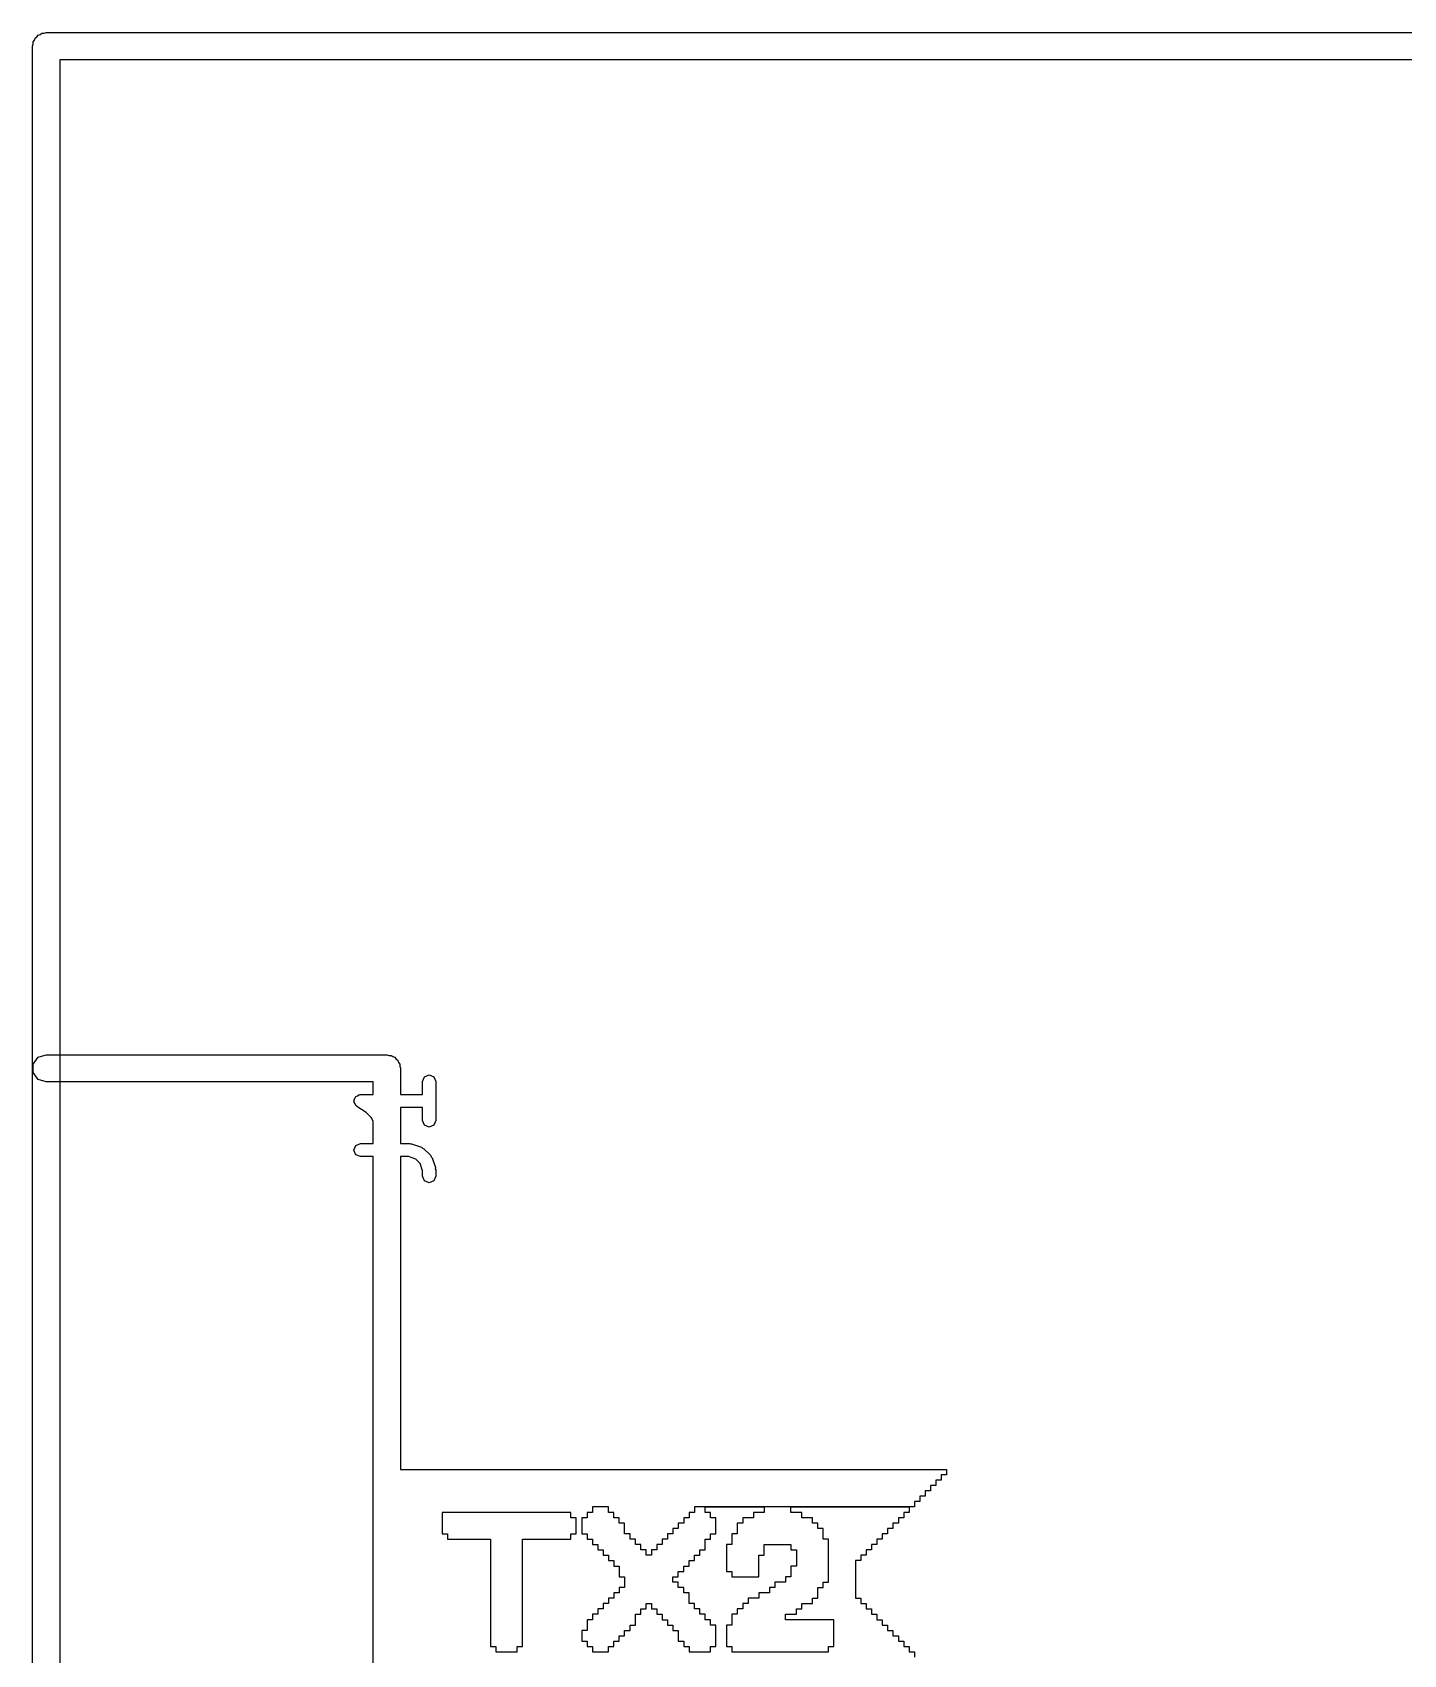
# Model space of a CAD drawing. Extents: x 4.99 to 6.7, y -4.99 to -3.28.
# Drawn here: x 4.9925 to 5.3948, y -3.756 to -3.28 of the extents above; entities that cross this region are included whole.
import ezdxf

# ---------------------------------------------------------------- set-up
doc = ezdxf.new("R2010")
doc.units = 0
doc.header["$MEASUREMENT"] = 0
doc.layers.add('BLACK', color=7, linetype='CONTINUOUS')

msp = doc.modelspace()

# ---------------------------------------------------------------- linework, layer by layer
at = {"layer": 'BLACK', "linetype": 'CONTINUOUS'}
for p, q in [((4.9925, -3.284), (4.9927, -3.2834)), ((4.9925, -4.984), (4.9925, -3.284)), ((4.9927, -3.28276), (4.99307, -3.28225)), ((4.9927, -3.2834), (4.9927, -3.28276)), ((4.99307, -3.28225), (4.99326, -3.28165)), ((4.99326, -3.28165), (4.99378, -3.28128)), ((4.99378, -3.28128), (4.99415, -3.28076)), ((4.99415, -3.28076), (4.99475, -3.28057)), ((4.99475, -3.28057), (4.99526, -3.2802)), ((4.99526, -3.2802), (4.9959, -3.2802)), ((4.9959, -3.2802), (4.9965, -3.28)), ((4.9965, -3.28), (6.6965, -3.28)), ((5.0005, -3.288), (5.0005, -4.98)), ((6.6925, -3.288), (5.0005, -3.288)), ((4.9927, -3.58276), (4.99415, -3.58076)), ((4.9927, -3.58524), (4.9927, -3.58276)), ((4.99415, -3.58076), (4.9965, -3.58)), ((4.9965, -3.58), (5.0965, -3.58)), ((5.0965, -3.58), (5.0971, -3.5802)), ((5.0971, -3.5802), (5.09774, -3.5802)), ((5.09774, -3.5802), (5.09825, -3.58057)), ((5.09825, -3.58057), (5.09885, -3.58076)), ((5.09885, -3.58076), (5.09922, -3.58128)), ((5.09922, -3.58128), (5.09974, -3.58165)), ((5.09974, -3.58165), (5.09993, -3.58225)), ((5.09993, -3.58225), (5.1003, -3.58276)), ((5.1003, -3.58276), (5.1003, -3.5834)), ((5.1003, -3.5834), (5.1005, -3.584)), ((5.1005, -3.584), (5.1005, -3.59168)), ((4.99415, -3.58724), (4.9927, -3.58524)), ((4.9965, -3.588), (4.99415, -3.58724)), ((5.0925, -3.588), (4.9965, -3.588)), ((5.0925, -3.59168), (5.0925, -3.588)), ((5.10699, -3.58784), (5.10755, -3.58648)), ((5.10699, -3.59168), (5.10699, -3.58784)), ((5.10755, -3.58648), (5.10891, -3.58592)), ((5.10891, -3.58592), (5.11026, -3.58648)), ((5.11026, -3.58648), (5.11083, -3.58784)), ((5.11083, -3.58784), (5.11083, -3.59936)), ((5.08683, -3.5936), (5.08704, -3.59308)), ((5.0869, -3.59378), (5.08683, -3.5936)), ((5.08686, -3.59398), (5.0869, -3.59378)), ((5.08717, -3.59444), (5.08686, -3.59398)), ((5.08704, -3.59308), (5.08715, -3.59253)), ((5.08715, -3.59253), (5.08731, -3.59242)), ((5.08731, -3.59242), (5.08739, -3.59224)), ((5.08739, -3.59224), (5.08791, -3.59203)), ((5.08791, -3.59203), (5.08837, -3.59172)), ((5.08837, -3.59172), (5.08856, -3.59176)), ((5.08856, -3.59176), (5.08875, -3.59168)), ((5.08875, -3.59168), (5.0925, -3.59168)), ((5.1005, -3.59168), (5.10699, -3.59168)), ((5.08739, -3.59496), (5.08717, -3.59444)), ((5.08757, -3.59503), (5.08739, -3.59496)), ((5.08768, -3.5952), (5.08757, -3.59503)), ((5.0904, -3.59701), (5.08768, -3.5952)), ((5.09197, -3.59858), (5.0904, -3.59701)), ((5.0925, -3.59964), (5.09197, -3.59858)), ((5.10699, -3.59552), (5.1005, -3.59552)), ((5.1005, -3.59552), (5.1005, -3.60608)), ((5.10699, -3.59936), (5.10699, -3.59552)), ((5.0925, -3.60608), (5.0925, -3.59964)), ((5.10755, -3.60072), (5.10699, -3.59936)), ((5.10891, -3.60128), (5.10755, -3.60072)), ((5.11026, -3.60072), (5.10891, -3.60128)), ((5.11083, -3.59936), (5.11026, -3.60072)), ((5.08683, -3.608), (5.08739, -3.60664)), ((5.08739, -3.60936), (5.08683, -3.608)), ((5.08739, -3.60664), (5.08875, -3.60608)), ((5.08875, -3.60608), (5.0925, -3.60608)), ((5.1005, -3.60608), (5.10315, -3.60608)), ((5.10315, -3.60608), (5.10344, -3.6062)), ((5.10344, -3.6062), (5.10375, -3.60618)), ((5.10375, -3.60618), (5.10663, -3.60714)), ((5.10663, -3.60714), (5.10697, -3.60743)), ((5.10697, -3.60743), (5.10738, -3.6076)), ((5.10738, -3.6076), (5.1093, -3.60952)), ((5.08875, -3.60992), (5.08739, -3.60936)), ((5.0925, -3.60992), (5.08875, -3.60992)), ((5.0925, -4.18), (5.0925, -3.60992)), ((5.10283, -3.60992), (5.1005, -3.60992)), ((5.1005, -3.60992), (5.1005, -3.70172)), ((5.10499, -3.61064), (5.10283, -3.60992)), ((5.10627, -3.61192), (5.10499, -3.61064)), ((5.10699, -3.61407), (5.10627, -3.61192)), ((5.1093, -3.60952), (5.10948, -3.60994)), ((5.10948, -3.60994), (5.10977, -3.61027)), ((5.10977, -3.61027), (5.11073, -3.61315)), ((5.11073, -3.61315), (5.11071, -3.61347)), ((5.10699, -3.61568), (5.10699, -3.61407)), ((5.10755, -3.61704), (5.10699, -3.61568)), ((5.10891, -3.6176), (5.10755, -3.61704)), ((5.11026, -3.61704), (5.10891, -3.6176)), ((5.11083, -3.61568), (5.11026, -3.61704)), ((5.11071, -3.61347), (5.11083, -3.61376)), ((5.11083, -3.61376), (5.11083, -3.61568)), ((5.1005, -3.70172), (5.26075, -3.70172)), ((5.26075, -3.70329), (5.25918, -3.70329)), ((5.25918, -3.70329), (5.25918, -3.70487)), ((5.26075, -3.70172), (5.26075, -3.70329)), ((5.25603, -3.70802), (5.25445, -3.70802)), ((5.25445, -3.70802), (5.25445, -3.70959)), ((5.2576, -3.70644), (5.25603, -3.70644)), ((5.25603, -3.70644), (5.25603, -3.70802)), ((5.25918, -3.70487), (5.2576, -3.70487)), ((5.2576, -3.70487), (5.2576, -3.70644)), ((5.16154, -3.71274), (5.15681, -3.71274)), ((5.15681, -3.71274), (5.15681, -3.71431)), ((5.16154, -3.71431), (5.16154, -3.71274)), ((5.2513, -3.71274), (5.18674, -3.71274)), ((5.18674, -3.71274), (5.18674, -3.71431)), ((5.18989, -3.71431), (5.18989, -3.71274)), ((5.18989, -3.71274), (5.20721, -3.71274)), ((5.20721, -3.71274), (5.20721, -3.71431)), ((5.21508, -3.71431), (5.21508, -3.71274)), ((5.21508, -3.71274), (5.24973, -3.71274)), ((5.24973, -3.71274), (5.24973, -3.71431)), ((5.25288, -3.71117), (5.2513, -3.71117)), ((5.2513, -3.71117), (5.2513, -3.71274)), ((5.25445, -3.70959), (5.25288, -3.70959)), ((5.25288, -3.70959), (5.25288, -3.71117)), ((5.15052, -3.71431), (5.11272, -3.71431)), ((5.11272, -3.71431), (5.11272, -3.71589)), ((5.11272, -3.71589), (5.11272, -3.71746)), ((5.11272, -3.71746), (5.11272, -3.71904)), ((5.15052, -3.71589), (5.15052, -3.71431)), ((5.15209, -3.71589), (5.15052, -3.71589)), ((5.15209, -3.71746), (5.15209, -3.71589)), ((5.15209, -3.71904), (5.15209, -3.71746)), ((5.15524, -3.71589), (5.15367, -3.71589)), ((5.15367, -3.71589), (5.15367, -3.71746)), ((5.15367, -3.71746), (5.15367, -3.71904)), ((5.15681, -3.71431), (5.15524, -3.71431)), ((5.15524, -3.71431), (5.15524, -3.71589)), ((5.16311, -3.71431), (5.16154, -3.71431)), ((5.16311, -3.71589), (5.16311, -3.71431)), ((5.16469, -3.71589), (5.16311, -3.71589)), ((5.16469, -3.71746), (5.16469, -3.71589)), ((5.16626, -3.71746), (5.16469, -3.71746)), ((5.16626, -3.71904), (5.16626, -3.71746)), ((5.18359, -3.71746), (5.18201, -3.71746)), ((5.18201, -3.71746), (5.18201, -3.71904)), ((5.18516, -3.71589), (5.18359, -3.71589)), ((5.18359, -3.71589), (5.18359, -3.71746)), ((5.18674, -3.71431), (5.18516, -3.71431)), ((5.18516, -3.71431), (5.18516, -3.71589)), ((5.19146, -3.71431), (5.18989, -3.71431)), ((5.19146, -3.71589), (5.19146, -3.71431)), ((5.19304, -3.71589), (5.19146, -3.71589)), ((5.19304, -3.71746), (5.19304, -3.71589)), ((5.19304, -3.71904), (5.19304, -3.71746)), ((5.20091, -3.71746), (5.19933, -3.71746)), ((5.19933, -3.71746), (5.19933, -3.71904)), ((5.20406, -3.71589), (5.20091, -3.71589)), ((5.20091, -3.71589), (5.20091, -3.71746)), ((5.20721, -3.71431), (5.20406, -3.71431)), ((5.20406, -3.71431), (5.20406, -3.71589)), ((5.21823, -3.71431), (5.21508, -3.71431)), ((5.21823, -3.71589), (5.21823, -3.71431)), ((5.22138, -3.71589), (5.21823, -3.71589)), ((5.22138, -3.71746), (5.22138, -3.71589)), ((5.22296, -3.71746), (5.22138, -3.71746)), ((5.22296, -3.71904), (5.22296, -3.71746)), ((5.24658, -3.71746), (5.245, -3.71746)), ((5.245, -3.71746), (5.245, -3.71904)), ((5.24815, -3.71589), (5.24658, -3.71589)), ((5.24658, -3.71589), (5.24658, -3.71746)), ((5.24973, -3.71431), (5.24815, -3.71431)), ((5.24815, -3.71431), (5.24815, -3.71589)), ((5.11272, -3.71904), (5.11272, -3.72061)), ((5.11272, -3.72061), (5.1143, -3.72061)), ((5.1143, -3.72061), (5.1143, -3.72219)), ((5.1143, -3.72219), (5.12689, -3.72219)), ((5.12689, -3.72219), (5.12689, -3.72376)), ((5.13634, -3.72376), (5.13634, -3.72219)), ((5.13634, -3.72219), (5.15052, -3.72219)), ((5.15052, -3.72219), (5.15052, -3.72061)), ((5.15052, -3.72061), (5.15209, -3.72061)), ((5.15209, -3.72061), (5.15209, -3.71904)), ((5.15367, -3.71904), (5.15367, -3.72061)), ((5.15367, -3.72061), (5.15524, -3.72061)), ((5.15524, -3.72061), (5.15524, -3.72219)), ((5.15524, -3.72219), (5.15681, -3.72219)), ((5.15681, -3.72219), (5.15681, -3.72376)), ((5.16626, -3.72061), (5.16626, -3.71904)), ((5.16784, -3.72061), (5.16626, -3.72061)), ((5.16784, -3.72219), (5.16784, -3.72061)), ((5.16941, -3.72219), (5.16784, -3.72219)), ((5.16941, -3.72376), (5.16941, -3.72219)), ((5.17886, -3.72219), (5.17729, -3.72219)), ((5.17729, -3.72219), (5.17729, -3.72376)), ((5.18044, -3.72061), (5.17886, -3.72061)), ((5.17886, -3.72061), (5.17886, -3.72219)), ((5.18201, -3.71904), (5.18044, -3.71904)), ((5.18044, -3.71904), (5.18044, -3.72061)), ((5.18989, -3.72376), (5.18989, -3.72219)), ((5.18989, -3.72219), (5.19146, -3.72219)), ((5.19146, -3.72219), (5.19146, -3.72061)), ((5.19146, -3.72061), (5.19304, -3.72061)), ((5.19304, -3.72061), (5.19304, -3.71904)), ((5.19933, -3.72061), (5.19776, -3.72061)), ((5.19776, -3.72061), (5.19776, -3.72219)), ((5.19776, -3.72219), (5.19776, -3.72376)), ((5.19933, -3.71904), (5.19933, -3.72061)), ((5.22453, -3.71904), (5.22296, -3.71904)), ((5.22453, -3.72061), (5.22453, -3.71904)), ((5.22453, -3.72219), (5.22453, -3.72061)), ((5.22611, -3.72219), (5.22453, -3.72219)), ((5.22611, -3.72376), (5.22611, -3.72219)), ((5.24185, -3.72219), (5.24028, -3.72219)), ((5.24028, -3.72219), (5.24028, -3.72376)), ((5.24343, -3.72061), (5.24185, -3.72061)), ((5.24185, -3.72061), (5.24185, -3.72219)), ((5.245, -3.71904), (5.24343, -3.71904)), ((5.24343, -3.71904), (5.24343, -3.72061)), ((5.12689, -3.72376), (5.12689, -3.72534)), ((5.12689, -3.72534), (5.12689, -3.72691)), ((5.12689, -3.72691), (5.12689, -3.72849)), ((5.13634, -3.72534), (5.13634, -3.72376)), ((5.13634, -3.72691), (5.13634, -3.72534)), ((5.13634, -3.72849), (5.13634, -3.72691)), ((5.15681, -3.72376), (5.15839, -3.72376)), ((5.15839, -3.72376), (5.15839, -3.72534)), ((5.15839, -3.72534), (5.15996, -3.72534)), ((5.15996, -3.72534), (5.15996, -3.72691)), ((5.15996, -3.72691), (5.16154, -3.72691)), ((5.16154, -3.72691), (5.16154, -3.72849)), ((5.17099, -3.72376), (5.16941, -3.72376)), ((5.17099, -3.72534), (5.17099, -3.72376)), ((5.17256, -3.72534), (5.17099, -3.72534)), ((5.17256, -3.72691), (5.17256, -3.72534)), ((5.17414, -3.72691), (5.17256, -3.72691)), ((5.17571, -3.72534), (5.17414, -3.72534)), ((5.17414, -3.72534), (5.17414, -3.72691)), ((5.17729, -3.72376), (5.17571, -3.72376)), ((5.17571, -3.72376), (5.17571, -3.72534)), ((5.18674, -3.72849), (5.18674, -3.72691)), ((5.18674, -3.72691), (5.18831, -3.72691)), ((5.18831, -3.72691), (5.18831, -3.72534)), ((5.18831, -3.72534), (5.18989, -3.72534)), ((5.18989, -3.72534), (5.18989, -3.72376)), ((5.19776, -3.72376), (5.19619, -3.72376)), ((5.19619, -3.72376), (5.19619, -3.72534)), ((5.19619, -3.72534), (5.19619, -3.72691)), ((5.19619, -3.72691), (5.19619, -3.72849)), ((5.20563, -3.72849), (5.20563, -3.72691)), ((5.20563, -3.72691), (5.20721, -3.72691)), ((5.20721, -3.72534), (5.20721, -3.72376)), ((5.20721, -3.72376), (5.21508, -3.72376)), ((5.20721, -3.72691), (5.20721, -3.72534)), ((5.21508, -3.72376), (5.21508, -3.72534)), ((5.21508, -3.72534), (5.21666, -3.72534)), ((5.21666, -3.72534), (5.21666, -3.72691)), ((5.21666, -3.72691), (5.21666, -3.72849)), ((5.22611, -3.72534), (5.22611, -3.72376)), ((5.22611, -3.72691), (5.22611, -3.72534)), ((5.22611, -3.72849), (5.22611, -3.72691)), ((5.23713, -3.72691), (5.23556, -3.72691)), ((5.23556, -3.72691), (5.23556, -3.72849)), ((5.2387, -3.72534), (5.23713, -3.72534)), ((5.23713, -3.72534), (5.23713, -3.72691)), ((5.24028, -3.72376), (5.2387, -3.72376)), ((5.2387, -3.72376), (5.2387, -3.72534)), ((5.12689, -3.72849), (5.12689, -3.73006)), ((5.12689, -3.73006), (5.12689, -3.73164)), ((5.12689, -3.73164), (5.12689, -3.73321)), ((5.13634, -3.73006), (5.13634, -3.72849)), ((5.13634, -3.73164), (5.13634, -3.73006)), ((5.13634, -3.73321), (5.13634, -3.73164)), ((5.16154, -3.72849), (5.16311, -3.72849)), ((5.16311, -3.72849), (5.16311, -3.73006)), ((5.16311, -3.73006), (5.16469, -3.73006)), ((5.16469, -3.73006), (5.16469, -3.73164)), ((5.16469, -3.73164), (5.16469, -3.73321)), ((5.18201, -3.73321), (5.18201, -3.73164)), ((5.18201, -3.73164), (5.18359, -3.73164)), ((5.18359, -3.73164), (5.18359, -3.73006)), ((5.18359, -3.73006), (5.18516, -3.73006)), ((5.18516, -3.73006), (5.18516, -3.72849)), ((5.18516, -3.72849), (5.18674, -3.72849)), ((5.19619, -3.72849), (5.19619, -3.73006)), ((5.19619, -3.73006), (5.19619, -3.73164)), ((5.19619, -3.73164), (5.19776, -3.73164)), ((5.19776, -3.73164), (5.19776, -3.73321)), ((5.20563, -3.73006), (5.20563, -3.72849)), ((5.20563, -3.73164), (5.20563, -3.73006)), ((5.20563, -3.73321), (5.20563, -3.73164)), ((5.21666, -3.73006), (5.21508, -3.73006)), ((5.21508, -3.73006), (5.21508, -3.73164)), ((5.21508, -3.73164), (5.21508, -3.73321)), ((5.21666, -3.72849), (5.21666, -3.73006)), ((5.22611, -3.73006), (5.22611, -3.72849)), ((5.22611, -3.73164), (5.22611, -3.73006)), ((5.22611, -3.73321), (5.22611, -3.73164)), ((5.23556, -3.72849), (5.23398, -3.72849)), ((5.23398, -3.72849), (5.23398, -3.73006)), ((5.23398, -3.73006), (5.23398, -3.73164)), ((5.23398, -3.73164), (5.23398, -3.73321)), ((5.12689, -3.73321), (5.12689, -3.73479)), ((5.12689, -3.73479), (5.12689, -3.73636)), ((5.12689, -3.73636), (5.12689, -3.73794)), ((5.13634, -3.73479), (5.13634, -3.73321)), ((5.13634, -3.73636), (5.13634, -3.73479)), ((5.13634, -3.73794), (5.13634, -3.73636)), ((5.16469, -3.73321), (5.16626, -3.73321)), ((5.16626, -3.73636), (5.16469, -3.73636)), ((5.16469, -3.73636), (5.16469, -3.73794)), ((5.16626, -3.73321), (5.16626, -3.73479)), ((5.16626, -3.73479), (5.16626, -3.73636)), ((5.18044, -3.73479), (5.18044, -3.73321)), ((5.18044, -3.73321), (5.18201, -3.73321)), ((5.18201, -3.73479), (5.18044, -3.73479)), ((5.18201, -3.73636), (5.18201, -3.73479)), ((5.18359, -3.73636), (5.18201, -3.73636)), ((5.18359, -3.73794), (5.18359, -3.73636)), ((5.19776, -3.73321), (5.20563, -3.73321)), ((5.21036, -3.73636), (5.20878, -3.73636)), ((5.20878, -3.73636), (5.20878, -3.73794)), ((5.21351, -3.73479), (5.21036, -3.73479)), ((5.21036, -3.73479), (5.21036, -3.73636)), ((5.21508, -3.73321), (5.21351, -3.73321)), ((5.21351, -3.73321), (5.21351, -3.73479)), ((5.22296, -3.73794), (5.22296, -3.73636)), ((5.22296, -3.73636), (5.22453, -3.73636)), ((5.22453, -3.73636), (5.22453, -3.73479)), ((5.22453, -3.73479), (5.22611, -3.73479)), ((5.22611, -3.73479), (5.22611, -3.73321)), ((5.23398, -3.73321), (5.23398, -3.73479)), ((5.23398, -3.73479), (5.23398, -3.73636)), ((5.23398, -3.73636), (5.23398, -3.73794)), ((5.12689, -3.73794), (5.12689, -3.73951)), ((5.12689, -3.73951), (5.12689, -3.74109)), ((5.12689, -3.74109), (5.12689, -3.74266)), ((5.13634, -3.73951), (5.13634, -3.73794)), ((5.13634, -3.74109), (5.13634, -3.73951)), ((5.13634, -3.74266), (5.13634, -3.74109)), ((5.16154, -3.74109), (5.15996, -3.74109)), ((5.15996, -3.74109), (5.15996, -3.74266)), ((5.16311, -3.73951), (5.16154, -3.73951)), ((5.16154, -3.73951), (5.16154, -3.74109)), ((5.16469, -3.73794), (5.16311, -3.73794)), ((5.16311, -3.73794), (5.16311, -3.73951)), ((5.17256, -3.74266), (5.17256, -3.74109)), ((5.17256, -3.74109), (5.17414, -3.74109)), ((5.17414, -3.74109), (5.17414, -3.74266)), ((5.18516, -3.73794), (5.18359, -3.73794)), ((5.18516, -3.73951), (5.18516, -3.73794)), ((5.18516, -3.74109), (5.18516, -3.73951)), ((5.18674, -3.74109), (5.18516, -3.74109)), ((5.18674, -3.74266), (5.18674, -3.74109)), ((5.20248, -3.74109), (5.20091, -3.74109)), ((5.20091, -3.74109), (5.20091, -3.74266)), ((5.20563, -3.73951), (5.20248, -3.73951)), ((5.20248, -3.73951), (5.20248, -3.74109)), ((5.20878, -3.73794), (5.20563, -3.73794)), ((5.20563, -3.73794), (5.20563, -3.73951)), ((5.21823, -3.74266), (5.21823, -3.74109)), ((5.21823, -3.74109), (5.22138, -3.74109)), ((5.22138, -3.74109), (5.22138, -3.73951)), ((5.22138, -3.73951), (5.22296, -3.73951)), ((5.22296, -3.73951), (5.22296, -3.73794)), ((5.23398, -3.73794), (5.23398, -3.73951)), ((5.23398, -3.73951), (5.23556, -3.73951)), ((5.23556, -3.73951), (5.23556, -3.74109)), ((5.23556, -3.74109), (5.23713, -3.74109)), ((5.23713, -3.74109), (5.23713, -3.74266)), ((5.12689, -3.74266), (5.12689, -3.74424)), ((5.12689, -3.74424), (5.12689, -3.74581)), ((5.12689, -3.74581), (5.12689, -3.74739)), ((5.13634, -3.74424), (5.13634, -3.74266)), ((5.13634, -3.74581), (5.13634, -3.74424)), ((5.13634, -3.74739), (5.13634, -3.74581)), ((5.15681, -3.74581), (5.15524, -3.74581)), ((5.15524, -3.74581), (5.15524, -3.74739)), ((5.15839, -3.74424), (5.15681, -3.74424)), ((5.15681, -3.74424), (5.15681, -3.74581)), ((5.15996, -3.74266), (5.15839, -3.74266)), ((5.15839, -3.74266), (5.15839, -3.74424)), ((5.16941, -3.74581), (5.16941, -3.74424)), ((5.16941, -3.74424), (5.17099, -3.74424)), ((5.16941, -3.74739), (5.16941, -3.74581)), ((5.17099, -3.74424), (5.17099, -3.74266)), ((5.17099, -3.74266), (5.17256, -3.74266)), ((5.17414, -3.74266), (5.17571, -3.74266)), ((5.17571, -3.74266), (5.17571, -3.74424)), ((5.17571, -3.74424), (5.17729, -3.74424)), ((5.17729, -3.74424), (5.17729, -3.74581)), ((5.17729, -3.74581), (5.17886, -3.74581)), ((5.17886, -3.74581), (5.17886, -3.74739)), ((5.18831, -3.74266), (5.18674, -3.74266)), ((5.18831, -3.74424), (5.18831, -3.74266)), ((5.18989, -3.74424), (5.18831, -3.74424)), ((5.18989, -3.74581), (5.18989, -3.74424)), ((5.19146, -3.74581), (5.18989, -3.74581)), ((5.19146, -3.74739), (5.19146, -3.74581)), ((5.19933, -3.74424), (5.19776, -3.74424)), ((5.19776, -3.74424), (5.19776, -3.74581)), ((5.19776, -3.74581), (5.19776, -3.74739)), ((5.20091, -3.74266), (5.19933, -3.74266)), ((5.19933, -3.74266), (5.19933, -3.74424)), ((5.21351, -3.74581), (5.21351, -3.74424)), ((5.21351, -3.74424), (5.21666, -3.74424)), ((5.22768, -3.74581), (5.21351, -3.74581)), ((5.21666, -3.74424), (5.21666, -3.74266)), ((5.21666, -3.74266), (5.21823, -3.74266)), ((5.22768, -3.74739), (5.22768, -3.74581)), ((5.23713, -3.74266), (5.2387, -3.74266)), ((5.2387, -3.74266), (5.2387, -3.74424)), ((5.2387, -3.74424), (5.24028, -3.74424)), ((5.24028, -3.74424), (5.24028, -3.74581)), ((5.24028, -3.74581), (5.24185, -3.74581)), ((5.24185, -3.74581), (5.24185, -3.74739)), ((5.12689, -3.74739), (5.12689, -3.74896)), ((5.12689, -3.74896), (5.12689, -3.75054)), ((5.12689, -3.75054), (5.12689, -3.75211)), ((5.13634, -3.74896), (5.13634, -3.74739)), ((5.13634, -3.75054), (5.13634, -3.74896)), ((5.13634, -3.75211), (5.13634, -3.75054)), ((5.15524, -3.74896), (5.15367, -3.74896)), ((5.15367, -3.74896), (5.15367, -3.75054)), ((5.15367, -3.75054), (5.15367, -3.75211)), ((5.15524, -3.74739), (5.15524, -3.74896)), ((5.16469, -3.75211), (5.16469, -3.75054)), ((5.16469, -3.75054), (5.16626, -3.75054)), ((5.16626, -3.75054), (5.16626, -3.74896)), ((5.16626, -3.74896), (5.16784, -3.74896)), ((5.16784, -3.74896), (5.16784, -3.74739)), ((5.16784, -3.74739), (5.16941, -3.74739)), ((5.17886, -3.74739), (5.18044, -3.74739)), ((5.18044, -3.74739), (5.18044, -3.74896)), ((5.18044, -3.74896), (5.18201, -3.74896)), ((5.18201, -3.74896), (5.18201, -3.75054)), ((5.18201, -3.75054), (5.18201, -3.75211)), ((5.19304, -3.74739), (5.19146, -3.74739)), ((5.19304, -3.74896), (5.19304, -3.74739)), ((5.19304, -3.75054), (5.19304, -3.74896)), ((5.19304, -3.75211), (5.19304, -3.75054)), ((5.19776, -3.74739), (5.19619, -3.74739)), ((5.19619, -3.74739), (5.19619, -3.74896)), ((5.19619, -3.74896), (5.19619, -3.75054)), ((5.19619, -3.75054), (5.19619, -3.75211)), ((5.22768, -3.74896), (5.22768, -3.74739)), ((5.22768, -3.75054), (5.22768, -3.74896)), ((5.22768, -3.75211), (5.22768, -3.75054)), ((5.24185, -3.74739), (5.24343, -3.74739)), ((5.24343, -3.74739), (5.24343, -3.74896)), ((5.24343, -3.74896), (5.245, -3.74896)), ((5.245, -3.74896), (5.245, -3.75054)), ((5.245, -3.75054), (5.24658, -3.75054)), ((5.24658, -3.75054), (5.24658, -3.75211)), ((5.12689, -3.75211), (5.12689, -3.75369)), ((5.12689, -3.75369), (5.12847, -3.75369)), ((5.12847, -3.75369), (5.12847, -3.75526)), ((5.12847, -3.75526), (5.13477, -3.75526)), ((5.13477, -3.75526), (5.13477, -3.75369)), ((5.13477, -3.75369), (5.13634, -3.75369)), ((5.13634, -3.75369), (5.13634, -3.75211)), ((5.15367, -3.75211), (5.15524, -3.75211)), ((5.15524, -3.75211), (5.15524, -3.75369)), ((5.15524, -3.75369), (5.15681, -3.75369)), ((5.15681, -3.75369), (5.15681, -3.75526)), ((5.15681, -3.75526), (5.16154, -3.75526)), ((5.16154, -3.75526), (5.16154, -3.75369)), ((5.16154, -3.75369), (5.16311, -3.75369)), ((5.16311, -3.75369), (5.16311, -3.75211)), ((5.16311, -3.75211), (5.16469, -3.75211)), ((5.18201, -3.75211), (5.18359, -3.75211)), ((5.18359, -3.75211), (5.18359, -3.75369)), ((5.18359, -3.75369), (5.18516, -3.75369)), ((5.18516, -3.75369), (5.18516, -3.75526)), ((5.18516, -3.75526), (5.19146, -3.75526)), ((5.19146, -3.75526), (5.19146, -3.75369)), ((5.19146, -3.75369), (5.19304, -3.75369)), ((5.19304, -3.75369), (5.19304, -3.75211)), ((5.19619, -3.75211), (5.19619, -3.75369)), ((5.19619, -3.75369), (5.19776, -3.75369)), ((5.19776, -3.75369), (5.19776, -3.75526)), ((5.19776, -3.75526), (5.22611, -3.75526)), ((5.22611, -3.75526), (5.22611, -3.75369)), ((5.22611, -3.75369), (5.22768, -3.75369)), ((5.22768, -3.75369), (5.22768, -3.75211)), ((5.24658, -3.75211), (5.24815, -3.75211)), ((5.24815, -3.75211), (5.24815, -3.75369)), ((5.24815, -3.75369), (5.24973, -3.75369)), ((5.24973, -3.75369), (5.24973, -3.75526)), ((5.24973, -3.75526), (5.2513, -3.75526)), ((5.2513, -3.75526), (5.2513, -3.75683))]:
    msp.add_line(p, q, dxfattribs=at)

doc.saveas('drawing.dxf')
